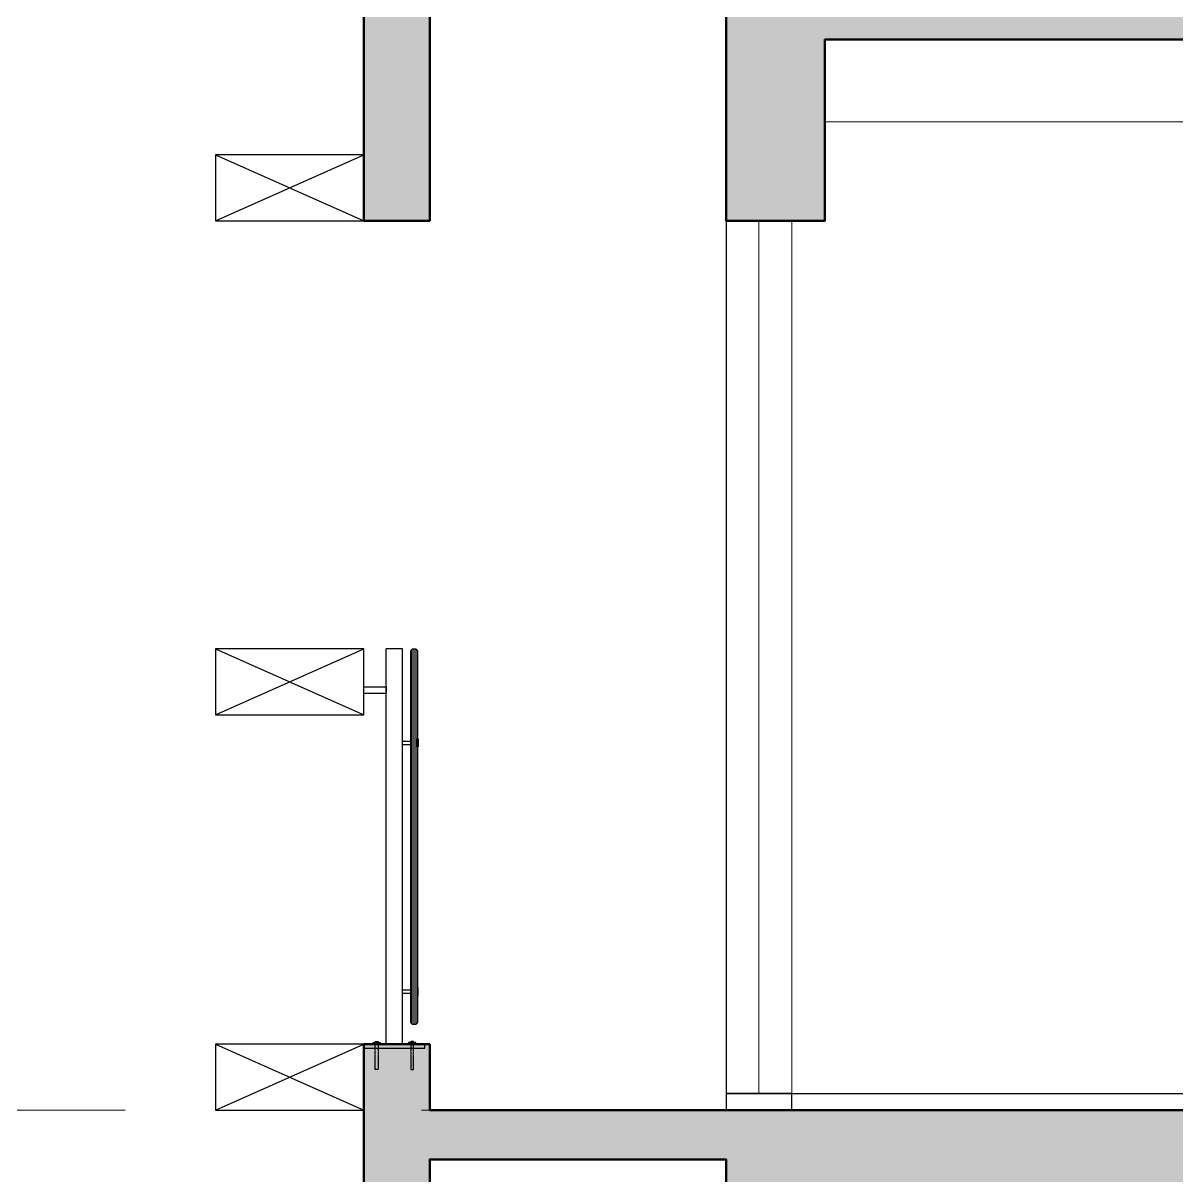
# Model space of a CAD drawing. Header units: millimetres. Extents: x 573003 to 1294762, y -9906 to 413061.
# Drawn here: x 656481 to 659985, y 148276 to 151776 of the extents above; entities that cross this region are included whole.
import ezdxf
from ezdxf.xclip import XClip

# ---------------------------------------------------------------- set-up
doc = ezdxf.new("R2010")
doc.units = ezdxf.units.MM
doc.header["$MEASUREMENT"] = 0
doc.linetypes.add('HIDDEN', pattern=[0.375, 0.25, -0.125])
doc.linetypes.add('IMPORT-CE', pattern=[135, 90, -15, 15, -15])
for name, color, linetype in [('A-ANNO-DIMS', 50, 'Continuous'), ('A-ELEV-13FINE', 8, 'Continuous'), ('A-ELEV-15FINE', 1, 'Continuous'), ('A-ELEV-18LIGHT', 135, 'Continuous'), ('A-ELEV-40HEAVY', 90, 'Continuous'), ('A-ELEV-PATT 3', 251, 'Continuous'), ('A-GRID-01$0$A-ANNO-DIMS', 50, 'Continuous'), ('A-STRUCT-OTLN', 3, 'Continuous'), ('A-WALL-PATT', 251, 'Continuous'), ('HBA-DW-WIN', 1, 'Continuous')]:
    doc.layers.add(name, color=color, linetype=linetype)
for name, color, linetype, lineweight in [('KT-Net cot', 2, 'Continuous', 50), ('KT-Net manh', 251, 'Continuous', 13), ('KT-Net thay', 7, 'Continuous', 25), ('KT-Net truc', 18, 'Continuous', 15)]:
    doc.layers.add(name, color=color, linetype=linetype, lineweight=lineweight)

# ---------------------------------------------------------------- blocks, each defined once
blk = doc.blocks.new('1')
at = {"layer": 'A-GRID-01$0$A-ANNO-DIMS'}
for p, q in [((-85206.8, -52456), (-84756.8, -52256)), ((-85206.8, -52256), (-84756.8, -52456))]:
    blk.add_line(p, q, dxfattribs=at)
at = {"layer": 'A-GRID-01$0$A-ANNO-DIMS', "elevation": 0}
blk.add_lwpolyline([(-84756.8, -52256), (-85206.8, -52256), (-85206.8, -52456), (-84756.8, -52456)], close=True, dxfattribs=at)
blk = doc.blocks.new('Apart Typ Floor')
at = {"layer": 'A-WALL-PATT'}
h = blk.add_hatch(color=256, dxfattribs=at)
h.dxf.hatch_style = 1
h.paths.add_polyline_path([(-900, 200), (-1100, 200), (-1100, -800), (-900, -800), (-900, -150), (0, -150), (0, -800), (300, -800), (300, -250), (20700, -250), (20700, -800), (21000, -800), (21000, -150), (21900, -150), (21900, -800), (22100, -800), (22100, 200), (21900, 200), (21900, 0), (-900, 0)])
at = {"layer": 'A-ANNO-DIMS'}
for points in [[(-1032.2, 200), (-1032.2, 1400)], [(-982.2, 200), (-982.2, 1400)]]:
    blk.add_lwpolyline(points, dxfattribs=at)
blk.add_lwpolyline([(-914.5, 200), (-1100, 200), (-1100, 188), (-914.5, 188)], close=True, dxfattribs=at)
at = {"layer": 'A-ELEV-13FINE'}
for points in [[(0, 50), (9400, 50)], [(100, 0), (100, 0)]]:
    blk.add_lwpolyline(points, dxfattribs=at)
at = {"layer": 'A-ELEV-15FINE', "linetype": 'Continuous', "elevation": 0}
for points in [[(-934.5, 1102.5), (-937.2, 1102.5), (-937.2, 1127.5), (-934.5, 1127.5)], [(-934.5, 372.5), (-937.2, 372.5), (-937.2, 347.5), (-934.5, 347.5)]]:
    blk.add_lwpolyline(points, close=True, dxfattribs=at)
at = {"layer": 'A-ELEV-15FINE', "linetype": 'Continuous'}
for points in [[(-982.2, 1120), (-957.2, 1120)], [(-982.2, 1110), (-957.2, 1110)], [(-982.2, 365), (-957.2, 365)], [(-982.2, 355), (-957.2, 355)]]:
    blk.add_lwpolyline(points, dxfattribs=at)
at = {"layer": 'A-ELEV-15FINE'}
for points in [[(-1072, 205.3), (-1050.2, 205.3), (-1050.2, 200), (-1072, 200)], [(-942.4, 205.3), (-964.2, 205.3), (-964.2, 200), (-942.4, 200)]]:
    blk.add_lwpolyline(points, close=True, dxfattribs=at)
at = {"layer": 'A-ELEV-15FINE', "elevation": 0}
for points in [[(-1065.3, 205.3), (-1065.3, 208.3), (-1056.9, 208.3), (-1056.9, 205.3)], [(-949.2, 205.3), (-949.2, 208.3), (-957.5, 208.3), (-957.5, 205.3)]]:
    blk.add_lwpolyline(points, dxfattribs=at)
at = {"layer": 'A-ELEV-15FINE', "linetype": 'HIDDEN', "elevation": 0}
for points in [[(-1056.9, 200), (-1056.9, 123.4), (-1065.3, 123.4), (-1065.3, 200)], [(-957.5, 200), (-957.5, 123.4), (-949.2, 123.4), (-949.2, 200)]]:
    blk.add_lwpolyline(points, dxfattribs=at)
at = {"layer": 'A-ELEV-18LIGHT', "elevation": 0}
blk.add_lwpolyline([(-937.2, 265), (-942.2, 260), (-952.2, 260), (-957.2, 265), (-957.2, 1395), (-952.2, 1400), (-942.2, 1400), (-937.2, 1395), (-937.2, 265)], dxfattribs=at)
at = {"layer": 'A-ELEV-40HEAVY'}
for p, q in [((-1100, 200), (-1100, 0)), ((-900, 200), (-1100, 200)), ((-900, 0), (-900, 200)), ((-900, -150), (0, -150))]:
    blk.add_line(p, q, dxfattribs=at)
for points in [[(-1100, 0), (-1100, 0), (-1100, 0), (-1100, -800), (-900, -800), (-900, -150)], [(0, 0), (0, 0)], [(0, -150), (0, -800), (300, -800), (300, -250)]]:
    blk.add_lwpolyline(points, dxfattribs=at)
at = {"layer": 'A-ELEV-PATT 3', "linetype": 'Continuous'}
for p, q in [((-953.6, 261.4), (-953.6, 1398.7)), ((-947.2, 260), (-947.2, 1400)), ((-940.9, 261.4), (-940.9, 1398.7))]:
    blk.add_line(p, q, dxfattribs=at)
at = {"layer": 'A-GRID-01$0$A-ANNO-DIMS'}
blk.add_line((-982.2, 1400), (-1032.2, 1400), dxfattribs=at)
blk.add_lwpolyline([(-1100, 1265), (-1100, 1285), (-1032.2, 1285), (-1032.2, 1265)], close=True, dxfattribs=at)
at = {"layer": 'A-STRUCT-OTLN'}
blk.add_line((-900, 0), (0, 0), dxfattribs=at)
for points in [[(-1100, -150), (-1100, -150), (-1100, 0)], [(0, 0), (21000, 0), (21000, -150)], [(0, -150), (-900, -150)]]:
    blk.add_lwpolyline(points, dxfattribs=at)
at = {"layer": 'HBA-DW-WIN', "ltscale": 5}
blk.add_lwpolyline([(200, 50), (0, 50), (0, 0), (200, 0)], close=True, dxfattribs=at)
at = {"layer": 'KT-Net cot'}
blk.add_lwpolyline([(-900, 200), (-1100, 200), (-1100, -800), (-900, -800), (-900, -150), (0, -150), (0, -800), (300, -800), (300, -250), (20700, -250), (20700, -800), (21000, -800), (21000, -150), (21900, -150), (21900, -800), (22100, -800), (22100, 200), (21900, 200), (21900, 0), (-900, 0)], close=True, dxfattribs=at)
at = {"layer": 'KT-Net manh', "ltscale": 1500}
blk.add_line((300, 3000), (9400, 3000), dxfattribs=at)
at = {"layer": 'KT-Net manh'}
blk.add_line((200, 2700), (200, 0), dxfattribs=at)
blk.add_lwpolyline([(100, 2700), (100, 50)], dxfattribs=at)
at = {"layer": 'KT-Net thay'}
blk.add_lwpolyline([(0, 3250), (0, 0)], dxfattribs=at)
at = {"layer": 'A-GRID-01$0$A-ANNO-DIMS'}
for p in [(83656.8, 53656), (83656.8, 52456)]:
    blk.add_blockref('1', p, dxfattribs=at)
blk = doc.blocks.new('Levels')
at = {"layer": 'KT-Net truc', "linetype": 'IMPORT-CE', "ltscale": 20, "elevation": 0}
blk.add_lwpolyline([(-7437.9, 134000), (6189, 134000)], dxfattribs=at)

msp = doc.modelspace()

# ---------------------------------------------------------------- hatches: boundary and pattern name
at = {"layer": 'A-WALL-PATT'}
h = msp.add_hatch(color=256, dxfattribs=at)
h.dxf.hatch_style = 1
h.paths.add_polyline_path([(679615.5, 151825.6), (680515.5, 151825.6), (680515.5, 151175.6), (680715.5, 151175.6), (680715.5, 152175.6), (680515.5, 152175.6), (680515.5, 151975.6), (657515.5, 151975.6), (657515.5, 151175.6), (657715.5, 151175.6), (657715.5, 151825.6), (658615.5, 151825.6), (658615.5, 151175.6), (658915.5, 151175.6), (658915.5, 151725.6), (679315.5, 151725.6), (679315.5, 151175.6), (679615.5, 151175.6)])

# ---------------------------------------------------------------- linework, layer by layer
at = {"layer": 'KT-Net cot', "elevation": 0}
msp.add_lwpolyline([(679615.5, 151825.6), (680515.5, 151825.6), (680515.5, 151175.6), (680715.5, 151175.6), (680715.5, 152175.6), (680515.5, 152175.6), (680515.5, 151975.6), (657515.5, 151975.6), (657515.5, 151175.6), (657715.5, 151175.6), (657715.5, 151825.6), (658615.5, 151825.6), (658615.5, 151175.6), (658915.5, 151175.6), (658915.5, 151725.6), (679315.5, 151725.6), (679315.5, 151175.6), (679615.5, 151175.6), (679615.5, 151825.6)], dxfattribs=at)
at = {"layer": 'KT-Net truc', "linetype": 'IMPORT-CE', "ltscale": 20}
msp.add_line((573990.5, 148475.6, 0), (690764.9, 148475.6, 0), dxfattribs=at)

# ---------------------------------------------------------------- block references
at = {"layer": 'A-GRID-01$0$A-ANNO-DIMS'}
msp.add_blockref('1', (742272.3, 203631.7, 0), dxfattribs=at)
at = {"layer": 'A-WALL-PATT'}
ref = msp.add_blockref('Levels', (653502.6, 14475.6, 0), dxfattribs=at)
XClip(ref).set_block_clipping_path([(-19282.2316047037, -19213.4142947759), (-1742.8393161013, 140216.6709211473)])
at = {"layer": 'KT-Net cot'}
msp.add_blockref('Apart Typ Floor', (658615.5, 148475.6, 0), dxfattribs=at)

doc.saveas('drawing.dxf')
